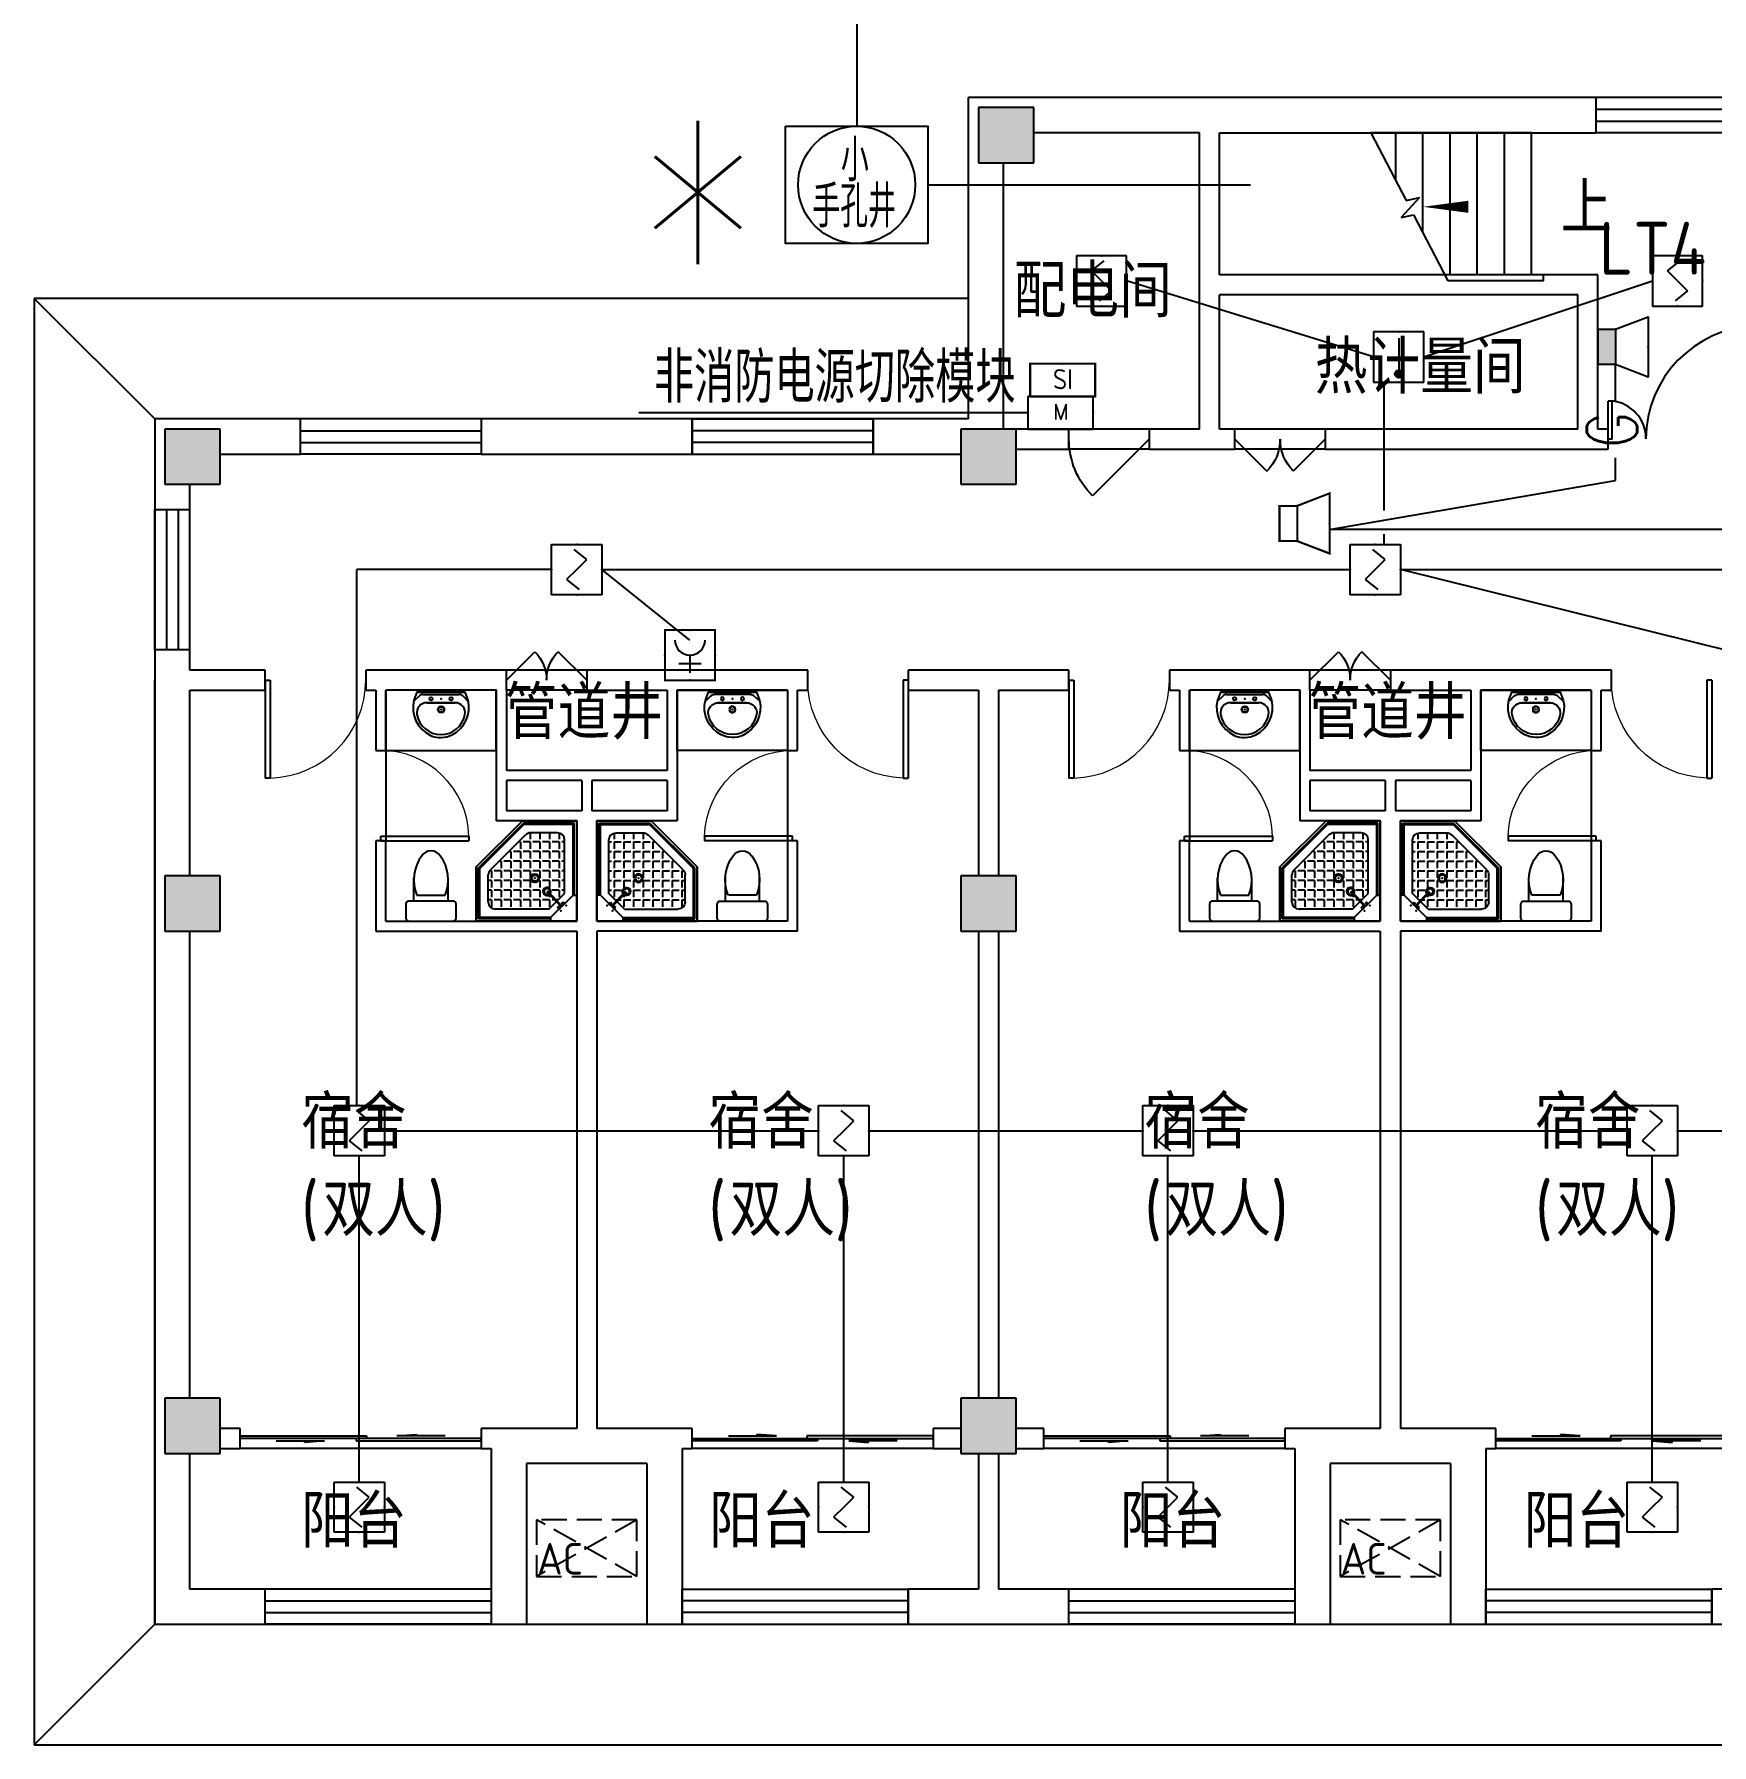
# Model space of a CAD drawing. Extents: x 1725663 to 4653551, y -550461 to 248782.
# Drawn here: x 2284943 to 2301643, y -108988 to -91957 of the extents above; entities that cross this region are included whole.
import ezdxf
from ezdxf.enums import TextEntityAlignment as Align

# ---------------------------------------------------------------- set-up
doc = ezdxf.new("R2010")
doc.units = 0
doc.header["$LTSCALE"] = 1000
doc.linetypes.add('DASH', pattern=[0.35, 0.25, -0.1])
for name, color, linetype in [('0-底图', 7, 'Continuous'), ('A-FLOR-STRS', 140, 'Continuous'), ('BTTK', 7, 'Continuous'), ('CLAYER', 7, 'Continuous'), ('COLUMN', 255, 'Continuous'), ('D', 7, 'Continuous'), ('DIM-消防', 3, 'Continuous'), ('DIM_SYMB', 3, 'Continuous'), ('DOOR_FIRE', 4, 'Continuous'), ('EQUIP-广播', 3, 'Continuous'), ('EQUIP-消防', 3, 'Continuous'), ('GROUND', 2, 'Continuous'), ('PUB_HATCH', 8, 'Continuous'), ('PUB_TEXT', 7, 'Continuous'), ('WALL', 2, 'Continuous'), ('WINDOW', 4, 'Continuous'), ('WIRE-消防', 1, 'Continuous'), ('WIRE-照明', 6, 'Continuous'), ('WP_F', 1, 'Continuous'), ('洁具', 213, 'Continuous'), ('空调外机', 211, 'Continuous')]:
    doc.layers.add(name, color=color, linetype=linetype)
doc.styles.add('_TCH_DIM', font='SIMPLEX', dxfattribs={"width": 0.8, "height": 5, "bigfont": 'HZTXT'})
doc.styles.add('_TEL_DIM', font='SIMPLEX', dxfattribs={"width": 0.8, "height": 3.5, "bigfont": 'HZTXT'})
doc.styles.add('HZ', font='rs.shx', dxfattribs={"width": 0.8, "bigfont": 'hztxt.shx'})
doc.styles.get("Standard").update_dxf_attribs({"font": 'geniso.shx', "bigfont": 'hztxt.shx'})
doc.styles.add('中西文等高字体', font='tssdeng.shx', dxfattribs={"width": 0.8, "bigfont": 'tssdchn.shx'})

# ---------------------------------------------------------------- blocks, each defined once
blk = doc.blocks.new('$equip$00002656')
for p, q in [((-0.5, 1), (-0.5, 0)), ((0.5, 1), (-0.5, 1)), ((0.5, 0), (0.5, 1)), ((0, 0.5), (0, 0.15)), ((-0.5, 0), (0.5, 0)), ((-0.219, 0.331), (0.222, 0.331))]:
    blk.add_line(p, q)
at = {"const_width": 0.04}
blk.add_lwpolyline([(-0.5, 1), (0.5, 1), (0.5, 0), (-0.5, 0), (-0.5, 1), (0.5, 1)], dxfattribs=at)
blk.add_arc((0, 0.8), 0.3, 180, 0)
for p in [(0, 1), (-0.5, 0.5), (0.5, 0.5), (0, 0)]:
    blk.add_point(p)
at = {"color": 7, "flags": 1}
for tag, height, p in [('B', 0.4, (0.762, 0.292)), ('A', 0.00002, (0, 0))]:
    blk.add_attdef(tag, text='', height=height, dxfattribs=at).set_placement(p, align=Align.MIDDLE_CENTER)
blk = doc.blocks.new('A$C29581A72')
at = {"layer": 'EQUIP-消防', "xscale": 500, "yscale": 500, "zscale": 500}
blk.add_blockref('$equip$00002656', (358, 98), dxfattribs=at)
at = {"style": 'HZ', "flags": 1}
for tag in ['WHAT', 'SPEC', 'UNIT']:
    blk.add_attdef(tag, (375, 0), '', height=0.001, dxfattribs=at)
blk = doc.blocks.new('$Equip$00002649')
for p, q in [((-0.5, 0.5), (-0.5, -0.5)), ((0.5, 0.5), (-0.5, 0.5)), ((-0.2, 0.2), (0.05, 0.4)), ((0.5, -0.5), (0.5, 0.5)), ((0, 0), (-0.2, 0.2)), ((0, 0), (0.2, -0.2)), ((0.2, -0.2), (-0.05, -0.4)), ((-0.5, -0.5), (0.5, -0.5))]:
    blk.add_line(p, q)
at = {"const_width": 0.02}
blk.add_lwpolyline([(-0.5, 0.5), (0.5, 0.5), (0.5, -0.5), (-0.5, -0.5), (-0.5, 0.5), (0.5, 0.5)], dxfattribs=at)
for p in [(0, 0.5), (-0.5, 0), (0.5, 0), (0, -0.5)]:
    blk.add_point(p)
at = {"color": 7, "flags": 1}
for tag, height, p in [('A', 0.00002, (0, 0)), ('B', 0.4, (0.762, -0.208))]:
    blk.add_attdef(tag, text='', height=height, dxfattribs=at).set_placement(p, align=Align.MIDDLE_CENTER)
blk = doc.blocks.new('$Equip$00002648')
for p, q in [((-0.5, 0.5), (-0.5, -0.5)), ((0.5, 0.5), (-0.5, 0.5)), ((0, 0.375), (0, -0.412)), ((0.5, -0.5), (0.5, 0.5)), ((-0.5, -0.5), (0.5, -0.5))]:
    blk.add_line(p, q)
at = {"const_width": 0.02}
blk.add_lwpolyline([(-0.5, 0.5), (0.5, 0.5), (0.5, -0.5), (-0.5, -0.5), (-0.5, 0.5), (0.5, 0.5)], dxfattribs=at)
blk.add_circle((0, -0.338), 0.075)
for p in [(0, 0.5), (-0.5, 0), (0.5, 0), (0, -0.5)]:
    blk.add_point(p)
for points in [[(-0.065, -0.3), (0.065, -0.3), (-0.075, -0.338), (0.075, -0.338)], [(-0.065, -0.375), (0.065, -0.375), (-0.075, -0.338), (0.075, -0.338)], [(-0.038, -0.273), (0.037, -0.273), (-0.065, -0.3), (0.065, -0.3)], [(0, -0.263), (0, -0.263), (-0.038, -0.273), (0.037, -0.273)], [(-0.038, -0.402), (0.037, -0.402), (-0.065, -0.375), (0.065, -0.375)], [(0, -0.412), (0, -0.412), (-0.038, -0.402), (0.037, -0.402)]]:
    blk.add_solid(points)
at = {"color": 7, "flags": 1}
for tag, height, p in [('A', 0.00002, (0, 0)), ('B', 0.4, (0.762, -0.208))]:
    blk.add_attdef(tag, text='', height=height, dxfattribs=at).set_placement(p, align=Align.MIDDLE_CENTER)
blk = doc.blocks.new('$equip$00002982')
for p, q in [((0, 0.35), (0.35, 0.35)), ((0, 0.35), (0, -0.35)), ((0.35, 0.35), (1, 0.6)), ((0.35, 0.35), (0.35, -0.35)), ((1, 0.6), (1, -0.6)), ((0.35, -0.35), (0, -0.35)), ((1, -0.6), (0.35, -0.35))]:
    blk.add_line(p, q)
at = {"const_width": 0.04}
blk.add_lwpolyline([(0.35, 0.35), (0, 0.35), (0, -0.35), (0.35, -0.35), (1, -0.6), (1, 0.6), (0.35, 0.35), (0, 0.35)], dxfattribs=at)
for p in [(0.35, 0.35), (0, 0), (1, 0), (0.35, -0.35)]:
    blk.add_point(p)
at = {"color": 7, "style": '_TEL_DIM', "flags": 1}
for tag in ['A', 'REMARK']:
    blk.add_attdef(tag, text='', height=0.00002, dxfattribs=at).set_placement((0, 0), align=Align.MIDDLE_CENTER)
blk = doc.blocks.new('$equip$00002984')
blk.add_hatch(color=256).paths.add_polyline_path([(0.35, 0.35), (0, 0.35), (0, -0.35), (0.35, -0.35)])
for p, q in [((0, 0.35), (0, -0.35)), ((0, 0.35), (0.35, 0.35)), ((0.35, 0.35), (1, 0.6)), ((0.35, 0.35), (0.35, -0.35)), ((1, 0.6), (1, -0.6)), ((0.35, -0.35), (0, -0.35)), ((1, -0.6), (0.35, -0.35))]:
    blk.add_line(p, q)
at = {"const_width": 0.02}
blk.add_lwpolyline([(0.35, 0.35), (0, 0.35), (0, -0.35), (0.35, -0.35), (1, -0.6), (1, 0.6), (0.35, 0.35), (0, 0.35)], dxfattribs=at)
for p in [(0.35, 0.35), (0, 0), (1, 0), (0.35, -0.35)]:
    blk.add_point(p)
at = {"color": 7, "style": '_TEL_DIM', "flags": 1}
for tag in ['A', 'REMARK']:
    blk.add_attdef(tag, text='', height=0.00002, dxfattribs=at).set_placement((0, 0), align=Align.MIDDLE_CENTER)
blk = doc.blocks.new('$equip_U$00000157(WIN7-PC-dian)')
for p, q in [((-0.65, 0.65), (-0.65, 0)), ((0.65, 0.65), (-0.65, 0.65)), ((0.65, 0), (0.65, 0.65)), ((-0.65, 0), (0.65, 0))]:
    blk.add_line(p, q)
for p in [(0.041, 0.65), (-0.65, 0.325), (0.041, 0), (0.65, 0.325)]:
    blk.add_point(p)
at = {"color": 7, "style": '_TEL_DIM'}
blk.add_attdef('$TEXT$', text='', height=0.3, dxfattribs=at).set_placement((0.006, 0.343), align=Align.MIDDLE_CENTER)
at = {"color": 7, "style": '_TEL_DIM', "flags": 1}
for tag in ['A', 'REMARK']:
    blk.add_attdef(tag, text='', height=0.00002, dxfattribs=at).set_placement((0, 0), align=Align.MIDDLE_CENTER)
at = {"layer": 'EQUIP-消防', "color": 7, "style": '_TEL_DIM', "flags": 1}
blk.add_attdef('REMARK', text='', height=0.00002, dxfattribs=at).set_placement((0, 0), align=Align.MIDDLE_CENTER)
blk.add_attdef('REMARK', text='', height=0.00002, dxfattribs=at).set_placement((0, 0), align=Align.MIDDLE_CENTER)
blk = doc.blocks.new('A$C74FB5005')
at = {"layer": 'WIRE-照明'}
blk.add_lwpolyline([(0, 1167), (1417, 1167), (1417, 0), (0, 0)], close=True, dxfattribs=at)
blk.add_circle((708, 583), 583, dxfattribs=at)
at = {"layer": 'BTTK', "style": '中西文等高字体', "width": 0.7}
for s, height, p in [('小', 417, (552, 618)), ('手孔井', 416.7, (267, 158))]:
    blk.add_text(s, height=height, dxfattribs=at).set_placement(p)
blk = doc.blocks.new('jhgj')
at = {"layer": 'WIRE-照明'}
for p, q in [((2573671, -84320), (2573671, -89809)), ((2574379, -90393), (2577590, -90393))]:
    blk.add_line(p, q, dxfattribs=at)
blk.add_blockref('A$C74FB5005', (2572962, -90976), dxfattribs=at)
at = {"layer": 'D', "style": '_TEL_DIM', "width": 0.8}
blk.add_text('*', height=2500, dxfattribs=at).set_placement((2571403, -92255))
blk = doc.blocks.new('1F平面-CAD导入_dwg_Drawing4_t3_dwg_$plan$00001613-474159-1F-927810-1F')
at = {"layer": '洁具'}
for p, q in [((-30, 250), (-170, 250)), ((-200, 170), (-430, 170)), ((-260, -140), (-260, 140)), ((-200, -170), (-200, -220)), ((-170, -250), (-30, -250))]:
    blk.add_line(p, q, dxfattribs=at)
for points in [[(-200, 220), (-200, 170), (-200, -170), (-430, -170)], [(0, -220), (0, 220)]]:
    blk.add_lwpolyline(points, dxfattribs=at)
for centre, radius, start, end in [((-170, 220), 30, 90, 180), ((-30, 220), 30, 0, 90), ((-590, 0), 110, 123.4509, 236.5491), ((-413, -227), 398, 67.4505, 126.6381), ((-413, 227), 398, 233.3619, 292.5495), ((-170, -220), 30, 180, 270), ((-30, -220), 30, 270, 0)]:
    blk.add_arc(centre, radius, start, end, dxfattribs=at)
blk = doc.blocks.new('$lvtry$00000169')
at = {"color": 0}
for p, q in [((259, -36), (259, 0)), ((259, -36), (36, -259)), ((276, -120), (120, -276)), ((144, -151), (291, -298)), ((151, -144), (298, -291)), ((259, -24), (976, -24)), ((259, -36), (964, -36)), ((270, -213), (270, -143)), ((276, -120), (808, -120)), ((366, -213), (366, -143)), ((462, -213), (462, -143)), ((558, -213), (558, -143)), ((655, -213), (655, -143)), ((751, -213), (751, -143)), ((847, -213), (847, -143)), ((964, -36), (976, -24)), ((964, -36), (964, -525)), ((976, -24), (976, -530)), ((36, -259), (0, -259)), ((24, -259), (24, -976)), ((36, -259), (36, -964)), ((120, -276), (120, -808)), ((120, -309), (147, -309)), ((173, -309), (173, -239)), ((173, -309), (243, -309)), ((173, -405), (173, -335)), ((183, -213), (205, -213)), ((220, -213), (243, -213)), ((270, -213), (340, -213)), ((270, -263), (270, -239)), ((270, -405), (270, -335)), ((334, -309), (340, -309)), ((366, -213), (436, -213)), ((366, -309), (366, -239)), ((366, -309), (436, -309)), ((366, -405), (366, -335)), ((462, -213), (532, -213)), ((462, -309), (462, -239)), ((462, -309), (532, -309)), ((462, -405), (462, -335)), ((558, -213), (628, -213)), ((558, -309), (558, -239)), ((558, -309), (628, -309)), ((558, -405), (558, -335)), ((655, -213), (725, -213)), ((655, -309), (655, -239)), ((655, -309), (725, -309)), ((655, -405), (655, -335)), ((751, -213), (821, -213)), ((751, -309), (751, -239)), ((751, -309), (821, -309)), ((751, -405), (751, -335)), ((847, -213), (880, -213)), ((847, -309), (847, -239)), ((847, -309), (880, -309)), ((847, -405), (847, -335)), ((880, -192), (880, -460)), ((120, -405), (147, -405)), ((120, -501), (147, -501)), ((173, -405), (243, -405)), ((173, -501), (173, -431)), ((173, -501), (243, -501)), ((270, -405), (340, -405)), ((270, -501), (270, -431)), ((270, -501), (340, -501)), ((366, -405), (379, -405)), ((366, -501), (366, -431)), ((366, -501), (436, -501)), ((462, -405), (532, -405)), ((462, -501), (462, -431)), ((462, -501), (532, -501)), ((558, -405), (628, -405)), ((558, -501), (558, -431)), ((558, -501), (628, -501)), ((655, -405), (725, -405)), ((655, -501), (655, -431)), ((655, -501), (725, -501)), ((751, -405), (821, -405)), ((751, -501), (751, -431)), ((751, -501), (821, -501)), ((847, -405), (880, -405)), ((847, -501), (847, -431)), ((847, -501), (867, -501)), ((120, -598), (147, -598)), ((173, -598), (173, -528)), ((173, -598), (243, -598)), ((173, -694), (173, -624)), ((270, -598), (270, -528)), ((270, -598), (340, -598)), ((270, -694), (270, -624)), ((366, -598), (366, -528)), ((366, -598), (436, -598)), ((366, -694), (366, -624)), ((462, -598), (462, -528)), ((462, -598), (532, -598)), ((462, -694), (462, -624)), ((859, -511), (511, -859)), ((964, -525), (525, -964)), ((976, -530), (530, -976)), ((558, -598), (558, -528)), ((558, -598), (628, -598)), ((558, -694), (558, -624)), ((655, -598), (655, -528)), ((655, -598), (725, -598)), ((655, -694), (655, -624)), ((751, -598), (751, -528)), ((751, -598), (773, -598)), ((964, -525), (976, -530)), ((120, -694), (147, -694)), ((120, -790), (147, -790)), ((173, -694), (243, -694)), ((173, -790), (173, -720)), ((173, -790), (243, -790)), ((173, -878), (173, -816)), ((270, -694), (340, -694)), ((270, -790), (270, -720)), ((270, -790), (340, -790)), ((270, -880), (270, -816)), ((366, -694), (436, -694)), ((366, -790), (366, -720)), ((366, -790), (436, -790)), ((366, -880), (366, -816)), ((462, -694), (532, -694)), ((462, -790), (462, -720)), ((462, -790), (532, -790)), ((462, -880), (462, -816)), ((558, -694), (628, -694)), ((558, -790), (558, -720)), ((558, -790), (580, -790)), ((655, -694), (676, -694)), ((36, -964), (24, -976)), ((24, -976), (530, -976)), ((36, -964), (525, -964)), ((192, -880), (460, -880)), ((525, -964), (530, -976))]:
    blk.add_line(p, q, dxfattribs=at)
blk.add_lwpolyline([(0, 0), (0, -1000), (540, -1000), (1000, -540), (1000, 0)], close=True)
for points in [[(0, 0), (0, -1000)], [(0, 0), (1000, 0)], [(1000, 0), (1000, -540)], [(136, -190), (148, -178), (132, -162), (121, -174)], [(190, -136), (178, -148), (162, -132), (174, -121)], [(1000, -540), (540, -1000)], [(0, -1000), (540, -1000)]]:
    blk.add_lwpolyline(points, close=True, dxfattribs=at)
for radius in [43.8, 31.1]:
    blk.add_circle((416, -428), radius, dxfattribs=at)
for centre, radius, start, end in [((808, -192), 72, 0, 90), ((296, -296), 40.6, 142.583, 128.4197), ((296, -296), 28.6, 145.828, 125.6599), ((808, -460), 72, 315, 0), ((192, -808), 72, 180, 270), ((460, -808), 72, 270, 315)]:
    blk.add_arc(centre, radius, start, end, dxfattribs=at)
for p in [(103, -156, 0), (156, -102, 0), (416, -428, 0)]:
    blk.add_point(p, dxfattribs=at)
blk = doc.blocks.new('$lvtry$00000178')
at = {"color": 0}
for p, q in [((-238, 0), (238, 0)), ((-214, -36), (-272, -91)), ((-180, -23), (180, -23)), ((-142, -105), (140, -105)), ((140, -105), (-142, -105)), ((216, -37), (268, -91))]:
    blk.add_line(p, q, dxfattribs=at)
blk.add_lwpolyline([(-104, -430, 0.224698), (110, -425, 0.348046), (269, -79), (239, 0), (-241, 0), (-271, -79, 0.356844)], format="xyb", close=True, dxfattribs=at)
for centre, radius in [((-100, -65), 16.3), ((1, -172), 31.6), ((100, -65), 16.3)]:
    blk.add_circle(centre, radius, dxfattribs=at)
at = {"color": 0, "lineweight": 13}
blk.add_circle((1, -172), 23, dxfattribs=at)
at = {"color": 0}
for centre, radius, start, end in [((-142, -205), 100, 90, 190.5602), ((-180, -73), 50, 90, 133.181), ((140, -205), 100, 349.4398, 90), ((180, -73), 50, 44.5607, 90), ((-1, -179), 243, 190.5602, 349.4398)]:
    blk.add_arc(centre, radius, start, end, dxfattribs=at)
for p in [(0, -65), (1, -172)]:
    blk.add_point(p, dxfattribs=at)
blk = doc.blocks.new('A$C70365C93')
at = {"layer": '洁具'}
blk.add_lwpolyline([(-1900, 2300), (-1900, 1700), (-800, 1700), (-800, 2300)], close=True, dxfattribs=at)
blk.add_blockref('$lvtry$00000178', (-1350, 2280), dxfattribs=at)
at = {"layer": '洁具', "rotation": 180}
blk.add_blockref('$lvtry$00000169', (0, 0), dxfattribs=at)
at = {"layer": '洁具', "extrusion": (0, 0, -1), "xscale": -1, "zscale": -1, "rotation": 90}
blk.add_blockref('1F平面-CAD导入_dwg_Drawing4_t3_dwg_$plan$00001613-474159-1F-927810-1F', (1450, 0), dxfattribs=at)
blk = doc.blocks.new('A$Cf5a72a1b')
at = {"layer": '空调外机', "linetype": 'DASH'}
for p, q in [((1000, 563), (0, 0)), ((1000, 0), (0, 563))]:
    blk.add_line(p, q, dxfattribs=at)
blk.add_lwpolyline([(1000, 563), (0, 563), (0, 0), (1000, 0)], close=True, dxfattribs=at)
at = {"layer": 'PUB_TEXT'}
blk.add_text('AC', height=315, dxfattribs=at).set_placement((5, 18))
blk = doc.blocks.new('$DorLib2D$00000114')
at = {"color": 0}
blk.add_line((0.5, 0), (-0.207, 0.707), dxfattribs=at)
blk.add_arc((0.5, 0), 1, 135, 180, dxfattribs=at)
blk = doc.blocks.new('$DorLib2D$00000116')
at = {"color": 0}
for p, q in [((-0.5, 0), (-0.146, 0.354)), ((0.5, 0), (0.146, 0.354))]:
    blk.add_line(p, q, dxfattribs=at)
for centre, start, end in [((-0.5, 0), 0, 45), ((0.5, 0), 135, 180)]:
    blk.add_arc(centre, 0.5, start, end, dxfattribs=at)
blk = doc.blocks.new('$DorLib2D$00000001')
for p, q in [((0.45, 0.975), (0.5, 0.975)), ((0.45, 0), (0.45, 0.975)), ((0.5, 0), (0.5, 0.975)), ((0.5, 0), (0.45, 0))]:
    blk.add_line(p, q)
at = {"lineweight": 13}
blk.add_arc((0.475, 0), 0.975, 91.4693, 180, dxfattribs=at)
blk = doc.blocks.new('$WINLIB2D$00000001')
at = {"color": 0}
for points in [[(-0.5, 0.5), (-0.5, -0.5)], [(-0.5, 0.5), (0.5, 0.5)], [(0.5, -0.5), (0.5, 0.5)], [(0.5, 0.1667), (-0.5, 0.1667)], [(0.5, -0.1667), (-0.5, -0.1667)], [(-0.5, -0.5), (0.5, -0.5)]]:
    blk.add_lwpolyline(points, dxfattribs=at)
blk = doc.blocks.new('$DorLib2D$00000131')
at = {"color": 0, "linetype": 'Continuous'}
for p, q in [((0.15, 0.125), (0.2319, 0.1973)), ((0.2319, 0.1973), (0.2319, 0.125)), ((-0.5, 0.125), (-0.5, 0)), ((0.0192, 0.125), (-0.5, 0.125)), ((0.0192, 0), (0.0192, 0.125)), ((0.35, 0.125), (0.15, 0.125)), ((-0.5, 0), (0.0192, 0)), ((-0.024, 0), (0.5, 0)), ((-0.024, -0.125), (-0.024, 0)), ((0.5, 0), (0.5, -0.125)), ((-0.35, -0.125), (-0.15, -0.125)), ((-0.2319, -0.1973), (-0.2319, -0.125)), ((-0.15, -0.125), (-0.2319, -0.1973)), ((0.5, -0.125), (-0.024, -0.125))]:
    blk.add_line(p, q, dxfattribs=at)
blk = doc.blocks.new('$DorLib2D$00000225')
at = {"color": 0}
for p, q in [((0.475, -0.001), (0.475, 0.752)), ((0.475, 0.752), (0.5, 0.752)), ((0.5, -0.001), (0.5, 0.752)), ((-0.5, 0), (-0.5, 0.252)), ((-0.475, 0.252), (-0.5, 0.252)), ((-0.475, 0), (-0.475, 0.252)), ((-0.475, 0), (-0.5, 0)), ((0.475, -0.001), (0.5, -0.001))]:
    blk.add_line(p, q, dxfattribs=at)
for centre, radius, start, end in [((0.505, -0.002), 0.755, 92.2493, 179.7238), ((-0.501, 0.003), 0.251, 359.7899, 84.0974)]:
    blk.add_arc(centre, radius, start, end, dxfattribs=at)
blk = doc.blocks.new('ghj')
at = {"layer": 'PUB_HATCH'}
for points in [[(1505757, -11554.7), (1505207, -11554.7), (1505207, -12104.7), (1505757, -12104.7)], [(1497657, -14754.7), (1497107, -14754.7), (1497107, -15304.7), (1497657, -15304.7)], [(1505582, -14754.7), (1505032, -14754.7), (1505032, -15304.7), (1505582, -15304.7)], [(1497657, -19204.7), (1497107, -19204.7), (1497107, -19754.7), (1497657, -19754.7)], [(1505582, -19204.7), (1505032, -19204.7), (1505032, -19754.7), (1505582, -19754.7)], [(1497657, -24404.7), (1497107, -24404.7), (1497107, -24954.7), (1497657, -24954.7)], [(1505582, -24404.7), (1505032, -24404.7), (1505032, -24954.7), (1505582, -24954.7)]]:
    blk.add_hatch(color=256, dxfattribs=at).paths.add_polyline_path(points)
at = {"layer": 'A-FLOR-STRS'}
for p, q in [((1510712, -11804.7), (1509113.8, -11804.7)), ((1509113.8, -11804.7), (1509464.8, -12480.2)), ((1509362, -12282.4), (1509362, -11804.7)), ((1509632, -12802), (1509632, -11804.7)), ((1509902, -13219.7), (1509902, -11804.7)), ((1510172, -13219.7), (1510172, -11804.7)), ((1510442, -13219.7), (1510442, -11804.7)), ((1510712, -13219.7), (1510712, -11804.7)), ((1509596.6, -12451.1), (1509414.7, -12649.3)), ((1509464.8, -12480.2), (1509596.6, -12451.1)), ((1509414.7, -12649.3), (1509538.4, -12621.9)), ((1509538.4, -12621.9), (1509880.2, -13279.7)), ((1510832, -13219.7), (1509849, -13219.7)), ((1510712, -13279.7), (1509880.2, -13279.7)), ((1510832, -13279.7), (1509880.2, -13279.7)), ((1510832, -13279.7), (1510832, -13219.7))]:
    blk.add_line(p, q, dxfattribs=at)
at = {"layer": 'COLUMN'}
for p, q in [((1505757, -11554.7), (1505207, -11554.7)), ((1505207, -11554.7), (1505207, -12104.7)), ((1505757, -12104.7), (1505757, -11554.7)), ((1505207, -12104.7), (1505757, -12104.7)), ((1497657, -14754.7), (1497107, -14754.7)), ((1497107, -14754.7), (1497107, -15304.7)), ((1497657, -15304.7), (1497657, -14754.7)), ((1505582, -14754.7), (1505032, -14754.7)), ((1505032, -14754.7), (1505032, -15304.7)), ((1505582, -15304.7), (1505582, -14754.7)), ((1497107, -15304.7), (1497657, -15304.7)), ((1505032, -15304.7), (1505582, -15304.7)), ((1497657, -19204.7), (1497107, -19204.7)), ((1497107, -19204.7), (1497107, -19754.7)), ((1497657, -19754.7), (1497657, -19204.7)), ((1505582, -19204.7), (1505032, -19204.7)), ((1505032, -19204.7), (1505032, -19754.7)), ((1505582, -19754.7), (1505582, -19204.7)), ((1497107, -19754.7), (1497657, -19754.7)), ((1505032, -19754.7), (1505582, -19754.7)), ((1497657, -24404.7), (1497107, -24404.7)), ((1497107, -24404.7), (1497107, -24954.7)), ((1497657, -24954.7), (1497657, -24404.7)), ((1505582, -24404.7), (1505032, -24404.7)), ((1505032, -24404.7), (1505032, -24954.7)), ((1505582, -24954.7), (1505582, -24404.7)), ((1497107, -24954.7), (1497657, -24954.7)), ((1505032, -24954.7), (1505582, -24954.7))]:
    blk.add_line(p, q, dxfattribs=at)
at = {"layer": 'DIM_SYMB'}
blk.add_lwpolyline([(1510847, -12542.2, 0, 0, 0), (1509632, -12542.2, 0, 120, 0), (1510082, -12542.2, 0, 0, 0)], format="xyseb", dxfattribs=at)
at = {"layer": 'DOOR_FIRE'}
for p, q in [((1506907.4, -14754.7, 100), (1506107.4, -14754.7, 100)), ((1508659.8, -14754.7), (1507759.8, -14754.7)), ((1506907.4, -14954.7, 100), (1506107.4, -14954.7, 100)), ((1508659.8, -14954.7), (1507759.8, -14954.7)), ((1501307, -17154.7), (1500507, -17154.7)), ((1509307, -17154.7), (1508507, -17154.7)), ((1501307, -17354.7), (1500507, -17354.7)), ((1509307, -17354.7), (1508507, -17354.7))]:
    blk.add_line(p, q, dxfattribs=at)
at = {"layer": 'GROUND'}
for p, q in [((1497007, -14654.7), (1495807, -13454.7)), ((1495807, -13454.7), (1495807, -27854.7)), ((1505107, -13454.7), (1495807, -13454.7)), ((1505107, -14654.7), (1505107, -13454.7)), ((1497007, -14654.7), (1497007, -26654.7)), ((1505107, -14654.7), (1497007, -14654.7)), ((1497007, -26654.7), (1495807, -27854.7)), ((1497007, -26654.7), (1540407, -26654.7)), ((1495807, -27854.7), (1540407, -27854.7))]:
    blk.add_line(p, q, dxfattribs=at)
at = {"layer": 'WALL'}
for p, q in [((1507507, -11454.7), (1505107, -11454.7)), ((1505107, -14654.7), (1505107, -11454.7)), ((1511357, -11454.7), (1507507, -11454.7)), ((1511357, -11804.7), (1511357, -11454.7)), ((1507407, -11804.7), (1505757, -11804.7)), ((1507407, -13319.7), (1507407, -11804.7)), ((1507607, -13219.7), (1507607, -11804.7)), ((1507607, -11804.7), (1511357, -11804.7)), ((1505457, -14754.7), (1505457, -12104.7)), ((1511373.5, -13219.7), (1507607, -13219.7)), ((1511373.5, -14754.7), (1511373.5, -13219.7)), ((1507407, -14754.7), (1507407, -13319.7)), ((1507607, -14754.7), (1507607, -13419.7)), ((1511173.5, -13419.7), (1507607, -13419.7)), ((1511173.5, -14754.7), (1511173.5, -13419.7)), ((1497007, -14654.7), (1497007, -15554.7)), ((1498457, -14654.7), (1497007, -14654.7)), ((1498457, -15004.7), (1498457, -14654.7)), ((1502357, -14654.7), (1500257, -14654.7)), ((1500257, -14654.7), (1500257, -15004.7)), ((1502357, -15004.7), (1502357, -14654.7)), ((1505107, -14654.7), (1504157, -14654.7)), ((1504157, -14654.7), (1504157, -15004.7)), ((1506107.4, -14754.7), (1505582, -14754.7)), ((1506107.4, -14954.7), (1506107.4, -14754.7)), ((1507407, -14754.7), (1506907.4, -14754.7)), ((1506907.4, -14754.7), (1506907.4, -14954.7)), ((1507759.8, -14754.7), (1507607, -14754.7)), ((1507759.8, -14954.7), (1507759.8, -14754.7)), ((1511173.5, -14754.7), (1508659.8, -14754.7)), ((1508659.8, -14754.7), (1508659.8, -14954.7)), ((1511477, -14754.7), (1511373.5, -14754.7)), ((1511477, -14954.7), (1511477, -14754.7)), ((1505582, -14954.7), (1506107.4, -14954.7)), ((1506907.4, -14954.7), (1507507, -14954.7)), ((1507507, -14954.7), (1507759.8, -14954.7)), ((1508659.8, -14954.7), (1511273.5, -14954.7)), ((1511273.5, -14954.7), (1511477, -14954.7)), ((1497657, -15004.7), (1498457, -15004.7)), ((1500257, -15004.7), (1502357, -15004.7)), ((1504157, -15004.7), (1505032, -15004.7)), ((1497357, -15554.7), (1497357, -15304.7)), ((1497007, -15554.7), (1497357, -15554.7)), ((1497357, -16954.7), (1497007, -16954.7)), ((1497007, -16954.7), (1497007, -17254.7)), ((1497357, -17154.7), (1497357, -16954.7)), ((1498107, -17154.7), (1497357, -17154.7)), ((1498107, -17354.7), (1498107, -17154.7)), ((1499207, -17154.7), (1499107, -17154.7)), ((1499107, -17154.7), (1499107, -17354.7)), ((1500407, -17154.7), (1499207, -17154.7)), ((1500507, -17154.7), (1500407, -17154.7)), ((1500507, -17354.7), (1500507, -17154.7)), ((1502207, -17154.7), (1501307, -17154.7)), ((1501307, -17154.7), (1501307, -17354.7)), ((1503407, -17154.7), (1502207, -17154.7)), ((1503507, -17154.7), (1503407, -17154.7)), ((1503507, -17354.7), (1503507, -17154.7)), ((1505307, -17154.7), (1504507, -17154.7)), ((1504507, -17154.7), (1504507, -17354.7)), ((1506107, -17154.7), (1505307, -17154.7)), ((1506107, -17354.7), (1506107, -17154.7)), ((1507207, -17154.7), (1507107, -17154.7)), ((1507107, -17154.7), (1507107, -17354.7)), ((1508407, -17154.7), (1507207, -17154.7)), ((1508507, -17154.7), (1508407, -17154.7)), ((1508507, -17354.7), (1508507, -17154.7)), ((1510207, -17154.7), (1509307, -17154.7)), ((1509307, -17154.7), (1509307, -17354.7)), ((1511407, -17154.7), (1510207, -17154.7)), ((1511507, -17154.7), (1511407, -17154.7)), ((1511507, -17354.7), (1511507, -17154.7)), ((1497007, -19479.7), (1497007, -17254.7)), ((1497357, -19204.7), (1497357, -17354.7)), ((1497357, -17354.7), (1498107, -17354.7)), ((1499107, -17354.7), (1499207, -17354.7)), ((1499207, -17354.7), (1499207, -17954.7)), ((1500407, -17354.7), (1499307, -17354.7)), ((1499307, -17954.7), (1499307, -17354.7)), ((1500407, -17354.7), (1500407, -18154.7)), ((1500507, -17354.7), (1500507, -18154.7)), ((1501307, -17354.7), (1502107, -17354.7)), ((1502107, -17354.7), (1502107, -18154.7)), ((1503307, -17354.7), (1502207, -17354.7)), ((1502207, -17354.7), (1502207, -18154.7)), ((1503307, -17354.7), (1503307, -17954.7)), ((1503407, -17954.7), (1503407, -17354.7)), ((1503407, -17354.7), (1503507, -17354.7)), ((1504507, -17354.7), (1505207, -17354.7)), ((1505207, -17354.7), (1505207, -19204.7)), ((1505407, -17354.7), (1506107, -17354.7)), ((1505407, -17354.7), (1505407, -19204.7)), ((1507107, -17354.7), (1507207, -17354.7)), ((1507207, -17354.7), (1507207, -17954.7)), ((1508407, -17354.7), (1507307, -17354.7)), ((1507307, -17954.7), (1507307, -17354.7)), ((1508407, -17354.7), (1508407, -18154.7)), ((1508507, -17354.7), (1508507, -18154.7)), ((1509307, -17354.7), (1510107, -17354.7)), ((1510107, -17354.7), (1510107, -18154.7)), ((1511307, -17354.7), (1510207, -17354.7)), ((1510207, -17354.7), (1510207, -18154.7)), ((1511307, -17354.7), (1511307, -17954.7)), ((1511407, -17954.7), (1511407, -17354.7)), ((1511407, -17354.7), (1511507, -17354.7)), ((1499207, -17954.7), (1499307, -17954.7)), ((1503307, -17954.7), (1503407, -17954.7)), ((1507207, -17954.7), (1507307, -17954.7)), ((1511307, -17954.7), (1511407, -17954.7)), ((1500407, -18154.7), (1500407, -18654.7)), ((1501307, -18154.7), (1500507, -18154.7)), ((1502107, -18154.7), (1501307, -18154.7)), ((1502207, -18154.7), (1502207, -18654.7)), ((1508407, -18154.7), (1508407, -18654.7)), ((1509307, -18154.7), (1508507, -18154.7)), ((1510107, -18154.7), (1509307, -18154.7)), ((1510207, -18154.7), (1510207, -18654.7)), ((1501257, -18254.7), (1500507, -18254.7)), ((1500507, -18254.7), (1500507, -18554.7)), ((1501257, -18254.7), (1501257, -18554.7)), ((1502107, -18254.7), (1501357, -18254.7)), ((1501357, -18254.7), (1501357, -18554.7)), ((1502107, -18254.7), (1502107, -18554.7)), ((1509257, -18254.7), (1508507, -18254.7)), ((1508507, -18254.7), (1508507, -18554.7)), ((1509257, -18254.7), (1509257, -18554.7)), ((1510107, -18254.7), (1509357, -18254.7)), ((1509357, -18254.7), (1509357, -18554.7)), ((1510107, -18254.7), (1510107, -18554.7)), ((1501257, -18554.7), (1500507, -18554.7)), ((1502107, -18554.7), (1501357, -18554.7)), ((1509257, -18554.7), (1508507, -18554.7)), ((1510107, -18554.7), (1509357, -18554.7)), ((1501207, -18654.7), (1500407, -18654.7)), ((1501207, -18654.7), (1501207, -19654.7)), ((1501407, -18654.7), (1501407, -19654.7)), ((1502207, -18654.7), (1501407, -18654.7)), ((1509207, -18654.7), (1508407, -18654.7)), ((1509207, -18654.7), (1509207, -19654.7)), ((1509407, -18654.7), (1509407, -19654.7)), ((1510207, -18654.7), (1509407, -18654.7)), ((1499307, -18854.7), (1499207, -18854.7)), ((1499207, -18854.7), (1499207, -19754.7)), ((1499307, -19654.7), (1499307, -18854.7)), ((1503407, -18854.7), (1503307, -18854.7)), ((1503307, -18854.7), (1503307, -19654.7)), ((1503407, -19754.7), (1503407, -18854.7)), ((1507307, -18854.7), (1507207, -18854.7)), ((1507207, -18854.7), (1507207, -19754.7)), ((1507307, -19654.7), (1507307, -18854.7)), ((1511407, -18854.7), (1511307, -18854.7)), ((1511307, -18854.7), (1511307, -19654.7)), ((1511407, -19754.7), (1511407, -18854.7)), ((1497007, -24854.7), (1497007, -19479.7)), ((1497357, -24404.7), (1497357, -19754.7)), ((1499207, -19754.7), (1501207, -19754.7)), ((1499307, -19654.7), (1501207, -19654.7)), ((1501207, -19754.7), (1501207, -24704.7)), ((1503307, -19654.7), (1501407, -19654.7)), ((1503407, -19754.7), (1501407, -19754.7)), ((1501407, -19754.7), (1501407, -24704.7)), ((1505207, -19754.7), (1505207, -24404.7)), ((1505407, -19754.7), (1505407, -24404.7)), ((1507207, -19754.7), (1509207, -19754.7)), ((1507307, -19654.7), (1509207, -19654.7)), ((1509207, -19754.7), (1509207, -24704.7)), ((1511307, -19654.7), (1509407, -19654.7)), ((1511407, -19754.7), (1509407, -19754.7)), ((1509407, -19754.7), (1509407, -24704.7)), ((1497007, -26654.7), (1497007, -24854.7)), ((1497857, -24704.7), (1497657, -24704.7)), ((1497857, -24904.7), (1497857, -24704.7)), ((1500607, -24704.7), (1500257, -24704.7)), ((1500257, -24704.7), (1500257, -24904.7)), ((1501207, -24704.7), (1500607, -24704.7)), ((1502007, -24704.7), (1501407, -24704.7)), ((1502357, -24704.7), (1502007, -24704.7)), ((1502357, -24904.7), (1502357, -24704.7)), ((1505032, -24704.7), (1504757, -24704.7)), ((1504757, -24704.7), (1504757, -24904.7)), ((1505857, -24704.7), (1505582, -24704.7)), ((1505857, -24904.7), (1505857, -24704.7)), ((1508607, -24704.7), (1508257, -24704.7)), ((1508257, -24704.7), (1508257, -24904.7)), ((1509207, -24704.7), (1508607, -24704.7)), ((1510007, -24704.7), (1509407, -24704.7)), ((1510357, -24704.7), (1510007, -24704.7)), ((1510357, -24904.7), (1510357, -24704.7)), ((1497357, -26304.7), (1497357, -24954.7)), ((1497657, -24904.7), (1497857, -24904.7)), ((1500257, -24904.7), (1500357, -24904.7)), ((1500357, -24904.7), (1500357, -26304.7)), ((1502257, -24904.7), (1502257, -26304.7)), ((1502257, -24904.7), (1502357, -24904.7)), ((1504757, -24904.7), (1505032, -24904.7)), ((1505207, -24954.7), (1505207, -26304.7)), ((1505407, -24954.7), (1505407, -26304.7)), ((1505582, -24904.7), (1505857, -24904.7)), ((1508257, -24904.7), (1508357, -24904.7)), ((1508357, -24904.7), (1508357, -26304.7)), ((1510257, -24904.7), (1510257, -26304.7)), ((1510257, -24904.7), (1510357, -24904.7)), ((1501307, -25054.7), (1500707, -25054.7)), ((1500707, -25054.7), (1500707, -26654.7)), ((1501907, -25054.7), (1501307, -25054.7)), ((1501907, -25054.7), (1501907, -26654.7)), ((1508707, -25054.7), (1508707, -26654.7)), ((1509307, -25054.7), (1508707, -25054.7)), ((1509907, -25054.7), (1509307, -25054.7)), ((1509907, -25054.7), (1509907, -26654.7)), ((1498107, -26304.7), (1497357, -26304.7)), ((1498107, -26654.7), (1498107, -26304.7)), ((1500357, -26304.7), (1500357, -26654.7)), ((1502257, -26654.7), (1502257, -26304.7)), ((1505207, -26304.7), (1504507, -26304.7)), ((1504507, -26304.7), (1504507, -26654.7)), ((1506107, -26304.7), (1505407, -26304.7)), ((1506107, -26654.7), (1506107, -26304.7)), ((1508357, -26304.7), (1508357, -26654.7)), ((1510257, -26654.7), (1510257, -26304.7)), ((1513207, -26304.7), (1512507, -26304.7)), ((1512507, -26304.7), (1512507, -26654.7)), ((1497007, -26654.7), (1498107, -26654.7)), ((1500357, -26654.7), (1500707, -26654.7)), ((1501907, -26654.7), (1502257, -26654.7)), ((1504507, -26654.7), (1505307, -26654.7)), ((1505307, -26654.7), (1506107, -26654.7)), ((1508357, -26654.7), (1508707, -26654.7)), ((1509907, -26654.7), (1510257, -26654.7)), ((1512507, -26654.7), (1513307, -26654.7))]:
    blk.add_line(p, q, dxfattribs=at)
at = {"layer": 'WINDOW'}
for p, q in [((1499307, -17954.7), (1499307, -18854.7)), ((1503307, -17954.7), (1503307, -18854.7)), ((1507307, -17954.7), (1507307, -18854.7)), ((1511307, -17954.7), (1511307, -18854.7)), ((1500257, -24904.7), (1497857, -24904.7)), ((1504757, -24904.7), (1502357, -24904.7)), ((1508257, -24904.7), (1505857, -24904.7)), ((1512757, -24904.7), (1510357, -24904.7))]:
    blk.add_line(p, q, dxfattribs=at)
for name, p in [('A$C70365C93', (1501207, -19654.7)), ('A$C70365C93', (1509207, -19654.7)), ('A$Cf5a72a1b', (1500807.5, -26178.2)), ('A$Cf5a72a1b', (1508807.5, -26178.2))]:
    blk.add_blockref(name, p)
at = {"xscale": -1}
for p in [(1501407, -19654.7), (1509407, -19654.7)]:
    blk.add_blockref('A$C70365C93', p, dxfattribs=at)
at = {"layer": 'DOOR_FIRE', "zscale": 200}
for name, p, xscale, yscale, rotation in [('$DorLib2D$00000225', (1512227, -14854.7), -1500, -1500, 180), ('$DorLib2D$00000114', (1506507.4, -14854.7), -800, 800, 180), ('$DorLib2D$00000116', (1508209.8, -14854.7), -900, 900, 180), ('$DorLib2D$00000116', (1500907, -17254.7), 800, -800, 179.9999999994664), ('$DorLib2D$00000116', (1508907, -17254.7), 800, -800, 179.9999999994664)]:
    blk.add_blockref(name, p, dxfattribs=dict(at, xscale=xscale, yscale=yscale, rotation=rotation))
at = {"layer": 'WINDOW'}
for name, p, xscale, yscale, zscale, rotation in [('$WINLIB2D$00000001', (1512057, -11629.7), 1400, -350, 1400, 180), ('$WINLIB2D$00000001', (1499357, -14829.7), 1800, -350, 1800, 180), ('$WINLIB2D$00000001', (1503257, -14829.7), -1800, -350, -1800, 180), ('$WINLIB2D$00000001', (1497182, -16254.7), 1400, -350, 1400, 90), ('$DorLib2D$00000001', (1499257, -18404.7), 900, 900, 900, 269.9999999994664), ('$DorLib2D$00000001', (1503357, -18404.7), 900, -900, 900, 269.9999999994664), ('$DorLib2D$00000001', (1507257, -18404.7), 900, 900, 900, 269.9999999994664), ('$DorLib2D$00000001', (1511357, -18404.7), 900, -900, 900, 269.9999999994664), ('$DorLib2D$00000131', (1499057, -24804.7), 2400, 200, 2400, 180), ('$DorLib2D$00000131', (1503557, -24804.7), -2400, 200, -2400, 180), ('$DorLib2D$00000131', (1507057, -24804.7), 2400, 200, 2400, 180), ('$DorLib2D$00000131', (1511557, -24804.7), -2400, 200, -2400, 180), ('$WINLIB2D$00000001', (1499232, -26479.7), 2249.999999993481, -350, 2249.999999993481, 180), ('$WINLIB2D$00000001', (1503382, -26479.7), -2249.999999993481, -350, -2249.999999993481, 180), ('$WINLIB2D$00000001', (1507232, -26479.7), 2249.999999993481, -350, 2249.999999993481, 180.000000000002), ('$WINLIB2D$00000001', (1511382, -26479.7), -2249.999999993481, -350, -2249.999999993481, 180)]:
    blk.add_blockref(name, p, dxfattribs=dict(at, xscale=xscale, yscale=yscale, zscale=zscale, rotation=rotation))
at = {"layer": 'WINDOW', "yscale": -1000}
for p, xscale, zscale in [((1498607, -17254.7), -1000, -1000), ((1504007, -17254.7), 1000, 1000), ((1506607, -17254.7), -1000, -1000), ((1512007, -17254.7), 1000, 1000)]:
    blk.add_blockref('$DorLib2D$00000001', p, dxfattribs=dict(at, xscale=xscale, zscale=zscale))
at = {"layer": 'CLAYER'}
for s, p in [('配电间', (1505556.8, -13644.7)), ('热计量间', (1508554.9, -14403)), ('管道井', (1500492.3, -17841.7)), ('管道井', (1508492.3, -17841.7))]:
    blk.add_text(s, height=525, dxfattribs=at).set_placement(p)
at = {"layer": 'PUB_TEXT', "color": 7, "style": '_TCH_DIM'}
blk.add_text('上', height=506.4, dxfattribs=at).set_placement((1511004.5, -12804.7))
at = {"layer": 'PUB_TEXT'}
for s, p in [('LT4', (1511384.3, -13217.9)), ('宿舍', (1498463.7, -21918.5)), ('宿舍', (1502518.2, -21918.5)), ('宿舍', (1506857.7, -21918.5)), ('宿舍', (1510747.6, -21918.5)), ('(', (1498463.7, -22790.6)), ('双人', (1498673.7, -22790.6)), (')', (1499723.7, -22790.6)), ('(', (1502518.2, -22790.6)), ('双人', (1502728.2, -22790.6)), (')', (1503778.2, -22790.6)), ('(', (1506857.7, -22790.6)), ('双人', (1507067.7, -22790.6)), (')', (1508117.7, -22790.6)), ('(', (1510747.6, -22790.6)), ('双人', (1510957.6, -22790.6)), (')', (1512007.6, -22790.6)), ('阳台', (1498463.7, -25892.8)), ('阳台', (1502524.2, -25892.8)), ('阳台', (1506614.2, -25892.8)), ('阳台', (1510634, -25892.8))]:
    blk.add_text(s, height=525, dxfattribs=at).set_placement(p)
blk = doc.blocks.new('$equip$00002776')
for p, q in [((0.65, 0.65), (-0.65, 0.65)), ((-0.65, 0.65), (-0.65, 0)), ((0.65, 0), (0.65, 0.65)), ((-0.65, 0), (0.65, 0))]:
    blk.add_line(p, q)
at = {"const_width": 0.04}
blk.add_lwpolyline([(-0.65, 0.65), (-0.65, 0), (0.65, 0), (0.65, 0.65), (-0.65, 0.65), (-0.65, 0)], dxfattribs=at)
for p in [(0, 0.65), (-0.65, 0.325), (0, 0), (0.65, 0.325)]:
    blk.add_point(p)
at = {"color": 7}
blk.add_attdef('$TEXT$', text='', height=0.4, dxfattribs=at).set_placement((0.006, 0.343), align=Align.MIDDLE_CENTER)
at = {"color": 7, "flags": 1}
for tag, p in [('B', (0.905, 0.246)), ('A', (0, 0))]:
    blk.add_attdef(tag, text='', height=0.4, dxfattribs=at).set_placement(p, align=Align.MIDDLE_CENTER)

msp = doc.modelspace()

# ---------------------------------------------------------------- linework, layer by layer
at = {"layer": 'DIM-消防'}
for p, q in [((2292871, -95725), (2290962, -95725)), ((2294835, -95725), (2292871, -95725))]:
    msp.add_line(p, q, dxfattribs=at)
at = {"layer": 'WIRE-消防'}
for p, q in [((2298276, -95170, 4200), (2295818, -94413, 4200)), ((2298776, -95170, 4200), (2301052, -94413, 4200)), ((2300684, -95621), (2300684, -95245)), ((2298382, -96699, 4200), (2298382, -95420, 4200)), ((2300684, -96399), (2300684, -96174)), ((2297839, -96888), (2300684, -96399)), ((2302581, -96887), (2297839, -96888)), ((2298382, -97037, 4200), (2298382, -96936, 4200)), ((2290093, -97287, 4200), (2288154, -97287, 4200)), ((2288154, -102624, 4200), (2288154, -97287, 4200)), ((2290593, -97287, 4200), (2298043, -97287, 4200)), ((2291470, -97989), (2290593, -97287, 4200)), ((2298543, -97287, 4200), (2302563, -97287, 4200)), ((2301876, -98113), (2298543, -97287, 4200)), ((2288429, -102874, 4200), (2292751, -102874, 4200)), ((2293251, -102874, 4200), (2295979, -102874, 4200)), ((2296479, -102874, 4200), (2300801, -102874, 4200)), ((2301301, -102874, 4200), (2303979, -102874, 4200)), ((2288179, -106372, 4200), (2288179, -103124, 4200)), ((2293001, -106372, 4200), (2293001, -103124, 4200)), ((2296229, -106372, 4200), (2296229, -103124, 4200)), ((2301051, -106372, 4200), (2301051, -103124, 4200))]:
    msp.add_line(p, q, dxfattribs=at)

# ---------------------------------------------------------------- block references
at = {"layer": '0-底图'}
for name, p in [('ghj', (789136, -81133)), ('jhgj', (-280540, -3063))]:
    msp.add_blockref(name, p, dxfattribs=at)
at = {"layer": 'EQUIP-广播', "xscale": 500, "yscale": 500, "zscale": 500}
for name, p in [('$equip$00002984', (2300509, -95070)), ('$equip$00002982', (2297339, -96828))]:
    msp.add_blockref(name, p, dxfattribs=at)
at = {"layer": 'EQUIP-消防', "xscale": 500, "yscale": 500, "zscale": 500}
for name, p in [('$Equip$00002649', (2295568, -94413, 4200)), ('$Equip$00002649', (2301302, -94413, 4200)), ('$Equip$00002648', (2298526, -95170, 4200))]:
    msp.add_blockref(name, p, dxfattribs=at)
for name, p, values in [('$equip$00002776', (2295181, -95563), {'$TEXT$': 'SI'}), ('$equip_U$00000157(WIN7-PC-dian)', (2295160, -95888), {'$TEXT$': 'M'})]:
    msp.add_blockref(name, p, dxfattribs=at).add_auto_attribs(values)
at = {"layer": 'EQUIP-消防', "xscale": -500, "yscale": 500, "zscale": 500, "rotation": 180}
for p in [(2290343, -97287, 4200), (2298293, -97287, 4200), (2288179, -102874, 4200), (2293001, -102874, 4200), (2296229, -102874, 4200), (2301051, -102874, 4200), (2288179, -106622, 4200), (2293001, -106622, 4200), (2296229, -106622, 4200), (2301051, -106622, 4200)]:
    msp.add_blockref('$Equip$00002649', p, dxfattribs=at)
at = {"layer": 'WP_F'}
msp.add_blockref('A$C29581A72', (2291113, -98487), dxfattribs=at)

# ---------------------------------------------------------------- texts
at = {"layer": 'DIM-消防', "color": 7, "style": '_TEL_DIM', "width": 0.8}
msp.add_text('非消防电源切除模块', height=500, dxfattribs=at).set_placement((2291112, -95625))
at = {"layer": 'DIM-消防', "style": '_TEL_DIM', "width": 0.8}
msp.add_text('G', height=500, rotation=90, dxfattribs=at).set_placement((2300650, -95898), align=Align.MIDDLE_CENTER)

doc.saveas('drawing.dxf')
